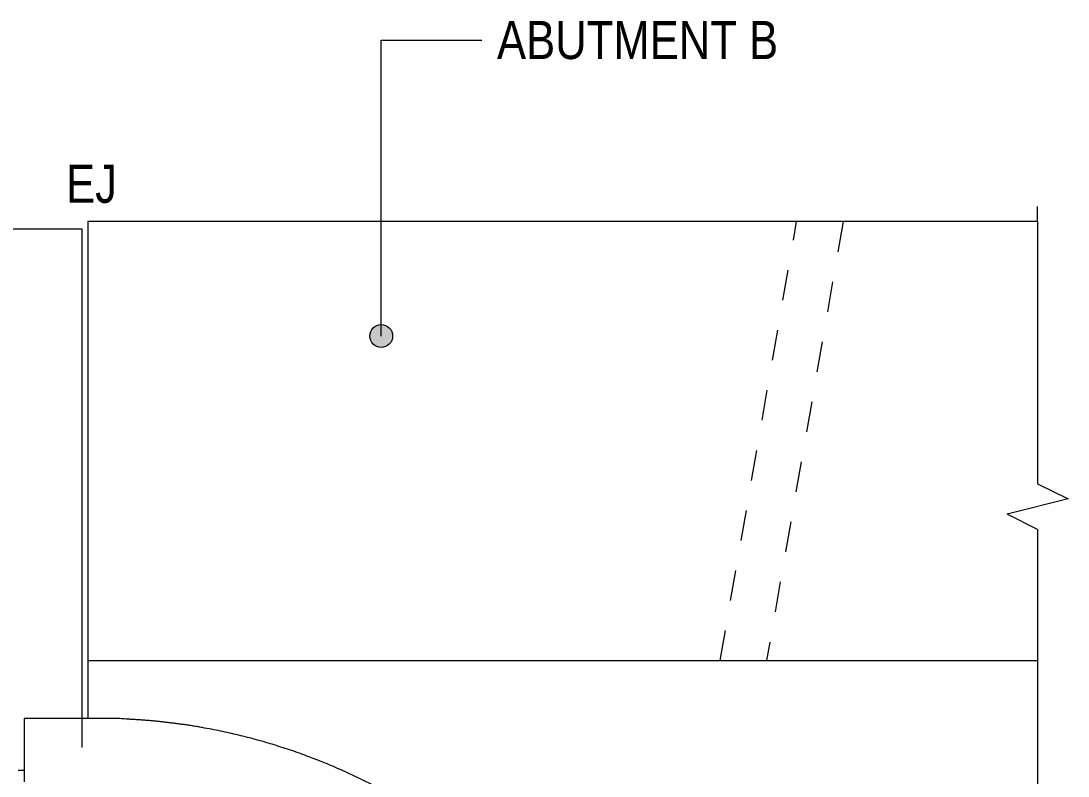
# Model space of a CAD drawing. Header units: metres. Extents: x 0 to 92, y 3 to 548.
# Drawn here: x 14.709 to 18.145, y 544.235 to 546.712 of the extents above; entities that cross this region are included whole.
import ezdxf

# ---------------------------------------------------------------- set-up
doc = ezdxf.new("R2010")
doc.units = ezdxf.units.M
doc.linetypes.add('JacobsDash', pattern=[0.0045, 0.003, -0.0015])
for name, color, linetype, lineweight in [('A-ANNO-NOTE', 7, 'Continuous', 9), ('A-DETL', 7, 'Continuous', 13), ('A-DETL-GENF', 7, 'Continuous', 9), ('A-FLOR', 7, 'Continuous', 50), ('G-ANNO-TEXT', 7, 'Continuous', 9), ('S-BEAM', 7, 'Continuous', 50), ('S-BEAM-HDLN', 7, 'JacobsDash', 18)]:
    doc.layers.add(name, color=color, linetype=linetype, lineweight=lineweight)
doc.styles.add('Arial Narrow_2', font='ARIALN.TTF', dxfattribs={"height": 0.125})

# ---------------------------------------------------------------- blocks, each defined once
blk = doc.blocks.new('03_SFR_ACS_Abutment_BR08_Retaining wall CS - ABUTMENT EAST_BR8_1-7988247-DRG-2873186 - BARRIER TOP REINFORCEMENT PLAN _NE corner_')
at = {"layer": 'S-BEAM', "color": 9, "lineweight": 13, "true_color": 0xc0c0c0}
for p, q in [((-1135.8415, 546.0286), (-1145.8229, 546.0286)), ((-1135.8415, 544.4233), (-1135.8415, 546.0286)), ((-1136.0517, 544.2536), (-1136.0317, 544.2536))]:
    blk.add_line(p, q, dxfattribs=at)
at = {"layer": 'S-BEAM-HDLN', "color": 9, "lineweight": 13, "true_color": 0xc0c0c0}
blk.add_line((-1135.8419, 546.0286), (-1135.8419, 544.2536), dxfattribs=at)
blk = doc.blocks.new('BreakLine - BreakLine-7934069-DRG-2873186 - BARRIER TOP REINFORCEMENT PLAN _NE corner_')
at = {"layer": 'A-DETL-GENF', "color": 252, "lineweight": 13, "true_color": 0x888888}
for p, q in [((0, 0), (0.86, 0)), ((1.01, 0), (1.87, 0))]:
    blk.add_line(p, q, dxfattribs=at)

msp = doc.modelspace()

# ---------------------------------------------------------------- hatches: boundary and pattern name
at = {"layer": 'G-ANNO-TEXT'}
h = msp.add_hatch(color=256, dxfattribs=at)
edge = h.paths.add_edge_path()
edge.add_arc((15.8911, 545.6783), 0.0375, 0, 360)

# ---------------------------------------------------------------- linework, layer by layer
at = {"layer": 'A-ANNO-NOTE', "color": 252, "lineweight": 13, "true_color": 0x888888}
for p, q in [((18.0451, 546.0536), (18.0451, 546.1036)), ((18.0451, 545.1936), (18.1451, 545.1436)), ((18.1451, 545.1436), (17.9451, 545.0936)), ((18.0451, 545.0436), (17.9451, 545.0936))]:
    msp.add_line(p, q, dxfattribs=at)
at = {"layer": 'A-DETL', "color": 8, "linetype": 'JacobsDash', "lineweight": 18, "true_color": 0x808080}
msp.add_line((14.9285, 544.6136), (18.0451, 544.6136), dxfattribs=at)
at = {"layer": 'A-FLOR', "color": 252, "lineweight": 13, "true_color": 0x888888}
for p, q in [((14.7199, 544.4239), (14.7191, 544.2155)), ((15.0321, 544.4229), (14.7199, 544.4239)), ((15.0331, 544.4229), (15.0326, 544.4229)), ((15.5329, 544.3387), (15.5324, 544.3389))]:
    msp.add_line(p, q, dxfattribs=at)
for points, knots in [([(15.5327, 544.3388), (15.5254, 544.3411), (15.5084, 544.3463), (15.4819, 544.3538), (15.4524, 544.3613), (15.4226, 544.3687), (15.3932, 544.3759), (15.3641, 544.3822), (15.3341, 544.3879), (15.3089, 544.3926), (15.2889, 544.3962), (15.274, 544.3988), (15.2593, 544.4011), (15.2446, 544.4032), (15.2295, 544.4052), (15.2142, 544.4072), (15.1992, 544.4091), (15.1847, 544.4108), (15.1709, 544.4125), (15.1564, 544.414), (15.1415, 544.4154), (15.1265, 544.4166), (15.1114, 544.4177), (15.0995, 544.4186), (15.0902, 544.4192), (15.0835, 544.4196), (15.0769, 544.4201), (15.0712, 544.4204), (15.0664, 544.4208), (15.0615, 544.4211), (15.0543, 544.4215), (15.0442, 544.4222), (15.0368, 544.4227), (15.0331, 544.4229)], [0.8690842, 0.8690842, 0.8690842, 0.8690842, 0.875, 0.8828125, 0.890625, 0.8984375, 0.90625, 0.9140625, 0.921875, 0.9296875, 0.9335938, 0.9375, 0.9414062, 0.9453125, 0.9492188, 0.953125, 0.9570312, 0.9609375, 0.9648438, 0.96875, 0.9726562, 0.9765625, 0.9804688, 0.984375, 0.9863281, 0.9882812, 0.9902344, 0.9921875, 0.9931641, 0.9941406, 0.9960938, 0.9980469, 0.999911, 0.999911, 0.999911, 0.999911]), ([(16.8616, 541.8703), (16.8617, 541.8706), (16.8635, 541.881), (16.8671, 541.9014), (16.8723, 541.9314), (16.8775, 541.9616), (16.8828, 541.9917), (16.888, 542.0218), (16.8932, 542.0519), (16.8984, 542.082), (16.9036, 542.1122), (16.9076, 542.1367), (16.9105, 542.1565), (16.9133, 542.1769), (16.916, 542.198), (16.9186, 542.2196), (16.9213, 542.2414), (16.9244, 542.2692), (16.9266, 542.2983), (16.9281, 542.3219), (16.9292, 542.3396), (16.9302, 542.357), (16.9311, 542.3743), (16.9317, 542.3886), (16.9319, 542.4), (16.9321, 542.4084), (16.9322, 542.4165), (16.9323, 542.4234), (16.9323, 542.4297), (16.9323, 542.4373), (16.9323, 542.4454), (16.9324, 542.4521), (16.9324, 542.4568), (16.9324, 542.4612), (16.9324, 542.4659), (16.9324, 542.472), (16.9324, 542.4776), (16.9324, 542.4843), (16.9324, 542.4921), (16.9322, 542.5012), (16.9319, 542.5115), (16.9314, 542.5224), (16.9309, 542.5326), (16.9304, 542.5422), (16.9297, 542.5542), (16.9289, 542.5674), (16.9283, 542.5791), (16.9277, 542.5885), (16.9272, 542.5957), (16.9267, 542.6036), (16.9262, 542.6113), (16.9256, 542.6189), (16.9247, 542.6289), (16.9235, 542.6412), (16.9219, 542.656), (16.9202, 542.671), (16.9183, 542.6863), (16.9165, 542.7015), (16.914, 542.7217), (16.9106, 542.7464), (16.9065, 542.771), (16.903, 542.7909), (16.9003, 542.8061), (16.8975, 542.8214), (16.8948, 542.8355), (16.8921, 542.8494), (16.8891, 542.864), (16.8861, 542.8775), (16.8834, 542.8892), (16.8805, 542.9014), (16.8768, 542.9166), (16.8731, 542.9315), (16.8701, 542.944), (16.8673, 542.9553), (16.8645, 542.9664), (16.8616, 542.9773), (16.8585, 542.9878), (16.8551, 542.9993), (16.8503, 543.0148), (16.8449, 543.0324), (16.8404, 543.0469), (16.8366, 543.0592), (16.8331, 543.0706), (16.8294, 543.0823), (16.8251, 543.095), (16.8198, 543.1094), (16.8142, 543.1246), (16.8084, 543.14), (16.8026, 543.1555), (16.7968, 543.1707), (16.7912, 543.1851), (16.7857, 543.1989), (16.78, 543.2125), (16.7741, 543.2262), (16.7659, 543.2448), (16.7554, 543.2682), (16.743, 543.2959), (16.73, 543.3227), (16.7161, 543.3497), (16.7019, 543.377), (16.69, 543.3994), (16.6804, 543.4169), (16.6705, 543.4342), (16.6607, 543.4507), (16.6502, 543.4682), (16.6419, 543.4821), (16.633, 543.4967), (16.6237, 543.5116), (16.6139, 543.5269), (16.6038, 543.542), (16.5941, 543.5562), (16.5855, 543.5687), (16.5784, 543.5791), (16.5723, 543.588), (16.5665, 543.5965), (16.5607, 543.6048), (16.5549, 543.6129), (16.5493, 543.6205), (16.5429, 543.6289), (16.5339, 543.6407), (16.5225, 543.6553), (16.5119, 543.669), (16.5021, 543.6815), (16.4928, 543.6933), (16.4852, 543.7027), (16.479, 543.7103), (16.4742, 543.716), (16.4693, 543.7218), (16.4627, 543.7295), (16.4544, 543.739), (16.441, 543.7543), (16.4241, 543.7735), (16.4039, 543.7959), (16.3833, 543.8174), (16.3617, 543.8391), (16.34, 543.861), (16.3186, 543.882), (16.2967, 543.9023), (16.2738, 543.9227), (16.2508, 543.9431), (16.2281, 543.9628), (16.2048, 543.9818), (16.1808, 544.0007), (16.1568, 544.0196), (16.1329, 544.0378), (16.1084, 544.0553), (16.0833, 544.0728), (16.0581, 544.0902), (16.0332, 544.1068), (16.0077, 544.1227), (15.9814, 544.1387), (15.9553, 544.1546), (15.9293, 544.1697), (15.9029, 544.184), (15.8758, 544.1984), (15.8488, 544.2125), (15.8221, 544.2259), (15.7946, 544.2387), (15.7666, 544.2514), (15.7389, 544.2639), (15.7114, 544.2755), (15.6833, 544.2865), (15.6545, 544.2975), (15.626, 544.3083), (15.5978, 544.3182), (15.569, 544.3274), (15.5472, 544.3343), (15.5352, 544.338), (15.5329, 544.3387)], [0.0700543, 0.0700543, 0.0700543, 0.0700543, 0.0703125, 0.078125, 0.0859375, 0.09375, 0.1015625, 0.109375, 0.1171875, 0.125, 0.1328125, 0.140625, 0.1445312, 0.1484375, 0.15625, 0.1601562, 0.1640625, 0.171875, 0.1796875, 0.1835938, 0.1875, 0.1914062, 0.1953125, 0.1992188, 0.2011719, 0.203125, 0.2050781, 0.2070312, 0.2089844, 0.2109375, 0.2148438, 0.21875, 0.2207031, 0.2226562, 0.2265625, 0.2285156, 0.2304688, 0.2324219, 0.234375, 0.2363281, 0.2382812, 0.2402344, 0.2421875, 0.2441406, 0.2460938, 0.25, 0.2539062, 0.2558594, 0.2578125, 0.2597656, 0.2617188, 0.2636719, 0.265625, 0.2695312, 0.2734375, 0.2773438, 0.28125, 0.2851562, 0.2890625, 0.296875, 0.3046875, 0.3085938, 0.3125, 0.3164062, 0.3203125, 0.3242188, 0.328125, 0.3320312, 0.3339844, 0.3359375, 0.3398438, 0.34375, 0.3476562, 0.3515625, 0.3554688, 0.359375, 0.3613281, 0.3632812, 0.3671875, 0.3710938, 0.375, 0.3789062, 0.3828125, 0.3867188, 0.390625, 0.3945312, 0.3984375, 0.4023438, 0.40625, 0.4101562, 0.4140625, 0.4179688, 0.421875, 0.4257812, 0.4296875, 0.4375, 0.4453125, 0.453125, 0.4609375, 0.46875, 0.4765625, 0.4804688, 0.484375, 0.4921875, 0.4960938, 0.5, 0.5039062, 0.5078125, 0.5117188, 0.515625, 0.5195312, 0.5234375, 0.5273438, 0.53125, 0.5351562, 0.5390625, 0.5429688, 0.5449219, 0.546875, 0.5507812, 0.5546875, 0.5585938, 0.5625, 0.5664062, 0.5703125, 0.5722656, 0.5742188, 0.5761719, 0.578125, 0.5820312, 0.5859375, 0.59375, 0.6015625, 0.609375, 0.6171875, 0.625, 0.6328125, 0.640625, 0.6484375, 0.65625, 0.6640625, 0.671875, 0.6796875, 0.6875, 0.6953125, 0.703125, 0.7109375, 0.71875, 0.7265625, 0.734375, 0.7421875, 0.75, 0.7578125, 0.765625, 0.7734375, 0.78125, 0.7890625, 0.796875, 0.8046875, 0.8125, 0.8203125, 0.828125, 0.8359375, 0.84375, 0.8515625, 0.859375, 0.8671875, 0.8690185, 0.8690185, 0.8690185, 0.8690185])]:
    msp.add_open_spline(points, degree=3, knots=knots, dxfattribs=at)
at = {"layer": 'G-ANNO-TEXT'}
for p, q in [((15.8911, 546.6496), (16.221, 546.6496)), ((15.8911, 545.6783), (15.8911, 546.6496))]:
    msp.add_line(p, q, dxfattribs=at)
msp.add_circle((15.8911, 545.6783), 0.0375, dxfattribs=at)
at = {"layer": 'S-BEAM', "color": 254, "lineweight": 13, "true_color": 0xe1e1e1}
for p, q in [((14.9285, 546.0536), (14.9285, 544.6136)), ((18.0451, 546.0536), (14.9285, 546.0536)), ((14.9285, 544.6136), (18.0451, 544.6136)), ((14.9285, 544.6136), (14.9285, 544.4233))]:
    msp.add_line(p, q, dxfattribs=at)
at = {"layer": 'S-BEAM-HDLN', "color": 254, "lineweight": 13, "true_color": 0xe1e1e1}
for p, q in [((17.0035, 544.6136), (17.2544, 546.0536)), ((17.4067, 546.0536), (17.1558, 544.6136))]:
    msp.add_line(p, q, dxfattribs=at)

# ---------------------------------------------------------------- block references
at = {"layer": 'A-DETL-GENF', "color": 252, "true_color": 0x888888, "rotation": 269.9999999999975}
msp.add_blockref('BreakLine - BreakLine-7934069-DRG-2873186 - BARRIER TOP REINFORCEMENT PLAN _NE corner_', (18.0451, 546.0536), dxfattribs=at)
at = {"layer": 'S-BEAM-HDLN', "color": 9, "lineweight": 13, "true_color": 0xc0c0c0}
msp.add_blockref('03_SFR_ACS_Abutment_BR08_Retaining wall CS - ABUTMENT EAST_BR8_1-7988247-DRG-2873186 - BARRIER TOP REINFORCEMENT PLAN _NE corner_', (1150.7509, 0), dxfattribs=at)

# ---------------------------------------------------------------- texts
at = {"layer": 'G-ANNO-TEXT', "char_height": 0.125, "attachment_point": 1, "style": 'Arial Narrow_2', "bg_fill": 3, "box_fill_scale": 1, "bg_fill_color": 256, "bg_fill_transparency": 0}
for s, insert in [('ABUTMENT B', (16.271, 546.7121)), ('EJ', (14.8568, 546.2405))]:
    msp.add_mtext(s, dxfattribs=dict(at, insert=insert))

doc.saveas('drawing.dxf')
